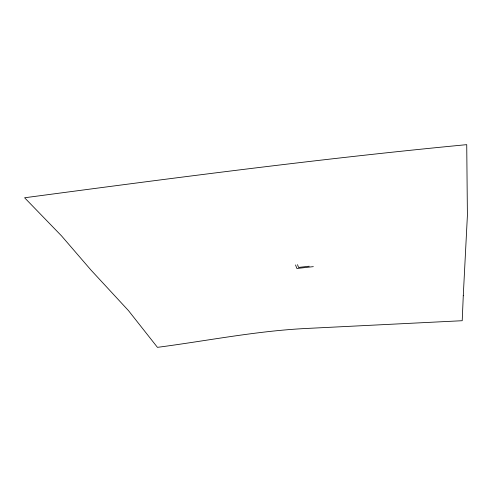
<?xml version="1.0" encoding="UTF-8"?>
<svg xmlns="http://www.w3.org/2000/svg" width="492" height="492" viewBox="0 0 492 492"><rect width="100%" height="100%" fill="white"/><g stroke="black" fill="none" stroke-linecap="round" stroke-linejoin="round"><path stroke-width="0.74" d="M309.228 266.227L298.539 267.427L297.519 264.647M313.324 266.639L296.867 268.484L295.544 264.93M463.273 295.76L462.209 320.716L305.544 328.508C255.76 331.036 206.788 340.894 157.446 347.346L128.461 310.593L90.995 270.077L61.574 235.939L24.6 197.766C171.757 178.215 318.927 158.768 466.73 144.654L467.4 215.478L463.273 295.76"/></g></svg>
